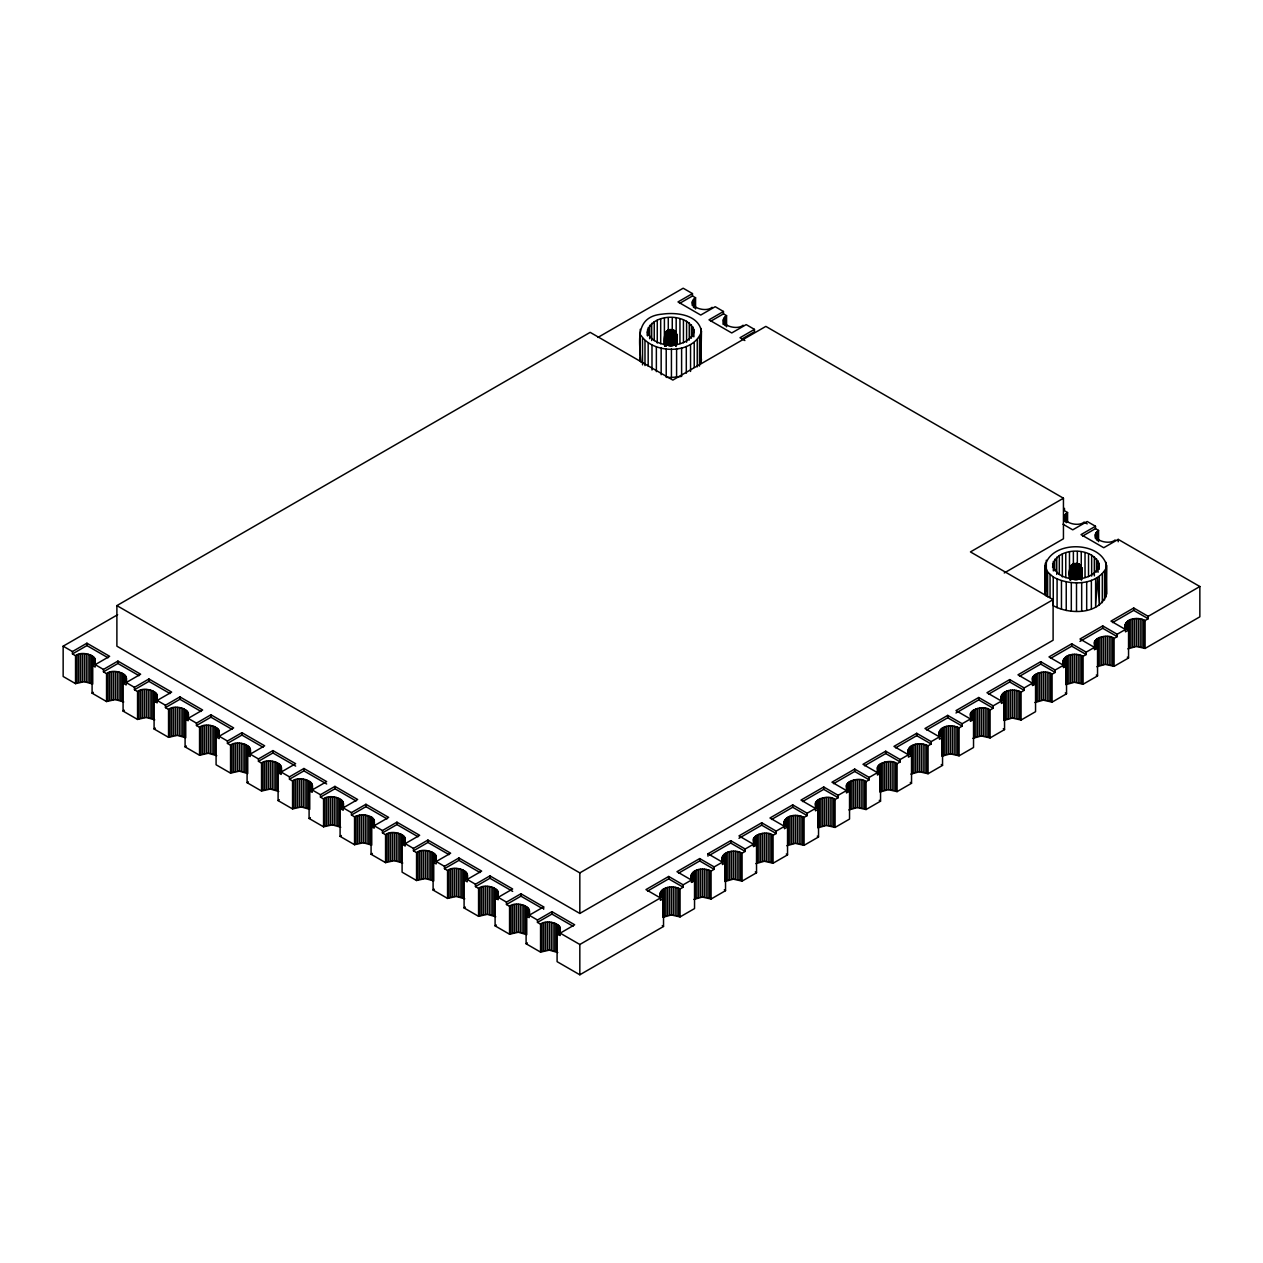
<?xml version="1.0" encoding="UTF-8"?>
<svg xmlns="http://www.w3.org/2000/svg" width="1263" height="1263" viewBox="0 0 1263 1263"><rect width="100%" height="100%" fill="white"/><g stroke="black" fill="none" stroke-linecap="round" stroke-linejoin="round"><path stroke-width="1.5" d="M665.001 343.852L665.238 333.022L668.727 329.832L672.216 331.253L669.974 331.869L670.022 330.432M664.97 344.767C665.475 340.11 662.728 332.074 668.727 329.832M676.558 344.846L676.242 332.895L673.558 330.132L671.663 330.496L674.126 330.432L676.4 333.416M676.589 344.057C676.573 340.221 678.799 330.338 671.995 330.717M1070.077 579.67L1070.314 566.898L1074.418 563.535L1077.165 565.398L1074.687 565.556L1075.334 564.245M1081.633 578.722C1082.375 575.486 1083.401 562.461 1076.534 564.293M1081.649 579.843C1081.033 576.67 1084.601 563.345 1077.071 564.577M665.159 345.336L665.348 333.006L666.832 330.89M670.243 345.809L670.669 332.011M676.337 345.415L676.179 334.521L672.216 331.253L676.447 333.969L676.494 343.71M676.4 343.504L676.447 333.969M1070.25 579.212L1070.503 568.524L1074.466 565.303L1070.866 569.029L1070.598 579.733M1070.298 579.117C1070.803 576.007 1067.551 562.998 1074.734 564.498M1075.318 579.685L1075.76 565.887M1081.475 579.275C1082.438 575.881 1083.291 561.988 1076.297 564.229M665.522 345.873L665.79 335.169L669.485 331.569M675.958 345.936L675.847 335.042L672.09 331.538M1081.033 579.812L1081.207 566.787L1078.318 563.882M666.027 346.362L666.311 335.626L669.611 331.68M675.452 344.483L675.358 335.516L671.963 331.648M1071.135 578.312L1071.387 569.502L1074.687 565.556M1080.528 578.343L1080.449 569.392L1077.039 565.524M666.706 344.878L666.959 336.037L669.785 331.79M674.789 344.91L674.742 335.942L671.805 331.759M1071.782 578.754L1072.034 569.913L1074.86 565.666M1079.865 578.77L1079.833 569.802L1076.881 565.635M667.48 345.241L667.717 336.368L669.974 331.869M670.006 329.564C671.616 330.432 669.832 329.012 669.706 330.448M1072.555 579.117L1072.792 570.245L1075.05 565.745M668.332 345.525L668.553 336.637L670.195 331.948M674.016 345.257L674.016 336.29L671.616 331.853M1073.408 579.385L1073.629 570.497L1075.271 565.808M1079.091 579.133L1079.091 570.166L1076.692 565.729M669.264 345.715L670.432 331.995M672.216 345.73L671.158 331.98M673.147 345.541L673.195 336.574L671.395 331.932M1074.339 579.591L1075.508 565.856M1077.292 579.591L1076.25 565.856M1078.223 579.401L1078.27 570.45L1076.471 565.792M671.237 345.825L670.921 332.011M1076.313 579.685L1075.997 565.871M1075.808 564.198C1068.482 564.056 1082.028 569.203 1076.06 564.198M671.221 330.369C673.811 329.454 672.721 333.511 670.274 332.422C664.259 326.691 663.17 342.652 664.922 346.378M701.123 328.538L700.902 363.176L701.454 331.538C698.755 314.598 676.337 312.119 662.412 314.124C634.468 316.46 639.425 340.884 640.909 361.992M640.246 357.934L640.136 360.934L640.246 329.296M647.43 332.027C651.187 312.45 689.44 312.371 694.145 331.459C688.256 349.488 654.139 349.504 647.43 332.027L647.43 335.847M666.075 331.616L669.406 330.874C659.097 332.595 676.037 339.81 675.642 331.98M665.854 332.09C664.385 336.779 673.242 337.442 675.61 334.458C677.268 332.532 674.189 331.127 672.579 331.017C677.584 328.68 677.221 341.578 676.605 344.278M676.384 333.432C676.068 339.131 662.096 337.347 666.343 332.027M1045.211 566.171C1050.153 540.469 1100.357 540.375 1106.53 565.414L1106.53 594.052C1100.057 614.844 1069.414 614.765 1053.247 605.656L1053.247 577.017L1047.627 571.997L1045.211 566.171L1045.211 594.81L1045.322 563.156M1052.6 563.614C1055.347 583.569 1093.616 584.059 1099.22 565.319C1094.658 545.805 1053.8 546.263 1052.6 567.419M1081.523 579.07L1081.46 567.308L1077.307 564.987M123.079 683.172L126.189 684.956L126.189 682.573L140.651 674.221L117.917 661.086L103.455 669.437L103.455 671.837L106.55 673.621C112.991 667.717 133.846 674.474 123.079 683.172L123.079 711.085L137.556 719.436L146.303 717.463L154.733 719.847M196.46 723.146L196.46 725.53L199.554 727.314C205.995 721.41 226.851 728.183 216.084 736.866L219.194 738.65L219.194 736.266L233.655 727.914L210.921 714.779L196.46 723.146L188.187 718.363L202.648 710.011L179.914 696.892L165.453 705.243L165.453 707.627L168.547 709.411C174.989 703.507 195.844 710.28 185.093 718.963L185.093 746.891L199.554 755.242L208.3 753.269L216.747 755.653M258.457 758.937L258.457 761.321L261.552 763.105C267.993 757.2 288.848 763.973 278.097 772.656L281.191 774.44L281.191 772.056L295.653 763.705L272.919 750.585L258.457 758.937L250.185 754.169L264.662 745.817L241.928 732.682L227.451 741.034L227.451 743.418L230.561 745.217C237.002 739.313 257.841 746.07 247.09 754.753L247.09 782.681L261.552 791.033L270.314 789.059L278.744 791.443M309.088 790.559L312.198 792.343L312.198 789.959L326.659 781.608L303.925 768.488L289.464 776.84L289.464 779.224L292.558 781.008C298.999 775.103 319.855 781.876 309.088 790.559L309.088 818.471L323.565 826.823L332.311 824.865L340.742 827.233M340.094 808.446L343.189 810.246L343.189 807.862L357.666 799.511L334.932 786.375L320.455 794.727L320.455 797.111L323.565 798.911C329.99 793.006 350.846 799.763 340.094 808.446L340.094 836.374L354.556 844.726L363.302 842.753L371.748 845.136L371.748 817.224L365.228 814.967L359.497 815.109L354.556 816.814L351.461 815.014L351.461 812.63L365.923 804.278L388.657 817.398L374.195 825.749L382.452 830.533L396.929 822.181L419.663 835.301L405.186 843.652L405.186 846.036L402.092 844.252C412.859 835.569 392.004 828.796 385.562 834.701L382.452 832.917L382.452 830.533M374.432 826.144L374.274 820.192L371.748 817.224M464.089 880.043L467.199 881.842L467.199 879.443L481.661 871.091L458.927 857.972L444.465 866.323L444.465 868.707L447.56 870.507C454.001 864.587 474.856 871.359 464.089 880.043L464.089 907.971L478.566 916.322L487.313 914.349L495.743 916.733M543.658 909.281L543.658 906.897L520.924 893.762L506.463 902.114L506.463 904.513L509.557 906.297C515.999 900.393 536.854 907.15 526.103 915.849L526.103 943.761L540.564 952.113L549.31 950.139L557.757 952.523M679.605 303.388L692.471 295.968L695.566 297.752C684.814 306.435 705.67 313.208 712.095 307.304M710.611 321.291L723.462 313.871L726.572 315.655C715.805 324.338 736.661 331.111 743.102 325.207M1064.472 508.358L1064.472 510.741L1067.582 512.541C1056.815 521.224 1077.671 527.981 1084.112 522.077L1087.206 523.877M1082.628 536.065L1095.479 528.644L1098.573 530.428C1087.822 539.127 1108.677 545.884 1115.118 539.98M1071.545 565.414L1070.377 567.419M1070.803 566.913L1071.529 565.05M665.017 344.988L665.206 334.127L669.327 331.285L665.427 334.663L665.285 345.541M1074.908 564.387C1068.009 562.588 1069.95 575.991 1070.108 578.864M1075.808 563.835C1070.74 563.519 1067.093 572.392 1070.014 578.296M669.658 330.622C665.412 330.969 667.938 330.922 670.7 329.564M665.238 333.022L664.938 346.109M701.454 331.538C693.608 354.65 653.303 354.508 640.909 335.263M1074.418 564.877C1066.84 564.577 1071.04 576.102 1070.014 579.985M1077.607 564.419C1087.853 569.802 1063.304 568.461 1074.481 564.735M1105.978 597.036L1106.53 565.414M660.123 897.219C658.228 886.579 673.29 884.984 680.062 888.994L683.172 887.21L683.172 884.826L668.695 876.459L645.961 889.594L660.438 897.946L579.828 944.487L560.204 933.152L560.204 935.536L557.094 933.736C567.861 925.053 547.005 918.296 540.564 924.2L537.47 922.4L537.47 920.017L551.931 911.665L574.665 924.784L560.204 933.152M691.114 875.591C693.703 867.918 704.912 867.902 711.069 871.091L714.163 869.307L714.163 866.923L699.702 858.572L676.968 871.691L691.429 880.043L691.429 882.427L694.539 880.643L692.298 878.827L691.114 875.591L691.114 879.316M722.12 861.413C720.226 850.773 735.287 849.178 742.076 853.204L745.17 851.404L745.17 849.02L730.709 840.669L707.975 853.788L707.975 856.188M756.537 844.852L753.443 846.636L753.443 844.252L738.966 835.901L761.7 822.766L776.177 831.117L776.177 833.517L773.067 835.301C766.625 829.396 745.786 836.153 756.537 844.852L756.537 872.765L742.076 881.116L733.314 879.143L724.883 881.527L724.883 853.614M784.118 821.897C786.707 814.209 797.916 814.209 804.073 817.398L807.168 815.614L807.168 813.23L792.706 804.878L769.972 817.998L784.434 826.349L784.434 828.733L787.544 826.949L785.302 825.134L784.118 821.897L784.118 825.623M807.168 813.23L815.44 808.446L800.979 800.095L823.713 786.975L838.174 795.327L838.174 797.711L835.08 799.511C828.639 793.606 807.783 800.363 818.535 809.046L818.535 836.974L804.073 845.326L795.327 843.352L786.881 845.736M849.541 791.159L846.447 792.943L846.447 790.559L831.97 782.207L854.704 769.072L869.181 777.424L869.181 779.824L866.071 781.608C859.629 775.703 838.774 782.46 849.541 791.159L849.541 819.071L835.08 827.423L826.318 825.449L817.887 827.833L817.887 799.921M880.548 773.256L877.438 775.04L877.438 772.656L862.976 764.304L885.71 751.185L900.172 759.537L900.172 761.921L897.077 763.705C890.636 757.8 869.781 764.573 880.548 773.256L880.548 801.168L866.071 809.536L857.324 807.562L848.878 809.93M908.129 750.301C910.702 742.628 921.927 742.628 928.068 745.817L931.178 744.018L931.178 741.634L916.701 733.282L893.967 746.401L908.444 754.753L908.444 757.153L911.539 755.353L909.313 753.553L908.129 750.301L908.129 754.027M939.135 732.398C941.709 724.725 952.918 724.725 959.075 727.914L962.169 726.114L962.169 723.731L947.708 715.379L924.974 728.514L939.435 736.866L939.435 739.25L942.545 737.45L940.304 735.65L939.135 732.398L939.135 736.124M973.536 719.563L970.442 721.347L970.442 718.963L955.98 710.611L978.714 697.492L993.176 705.843L993.176 708.227L990.081 710.011C983.64 704.107 962.785 710.88 973.536 719.563L973.536 747.475L959.075 755.827L950.329 753.869L941.882 756.237L941.882 728.325M1001.133 700.334C999.238 689.693 1014.3 688.098 1021.072 692.108L1024.182 690.324L1024.182 687.94L1009.705 679.589L986.971 692.708L1001.448 701.06L993.176 705.843M1035.549 683.757L1032.439 685.556L1032.439 683.172L1017.978 674.821L1040.712 661.686L1055.173 670.037L1055.173 672.421L1052.079 674.221C1045.638 668.316 1024.782 675.074 1035.549 683.757L1035.549 711.685L1021.072 720.036L1012.326 718.063L1003.896 720.447L1003.896 692.519M1063.13 664.543C1061.236 653.902 1076.297 652.308 1083.086 656.318L1086.18 654.534L1086.18 652.15L1071.719 643.783L1048.985 656.918L1063.446 665.269L1055.173 670.037M1097.547 647.966L1094.453 649.75L1094.453 647.366L1079.976 639.015L1102.71 625.895L1117.187 634.247L1117.187 636.631L1114.077 638.415C1107.635 632.51 1086.796 639.283 1097.547 647.966L1097.547 675.894L1083.086 684.246L1074.324 682.273L1065.893 684.657L1065.893 656.728M1125.128 628.737C1123.233 618.096 1138.295 616.502 1145.083 620.528L1148.178 618.728L1148.178 616.344L1199.85 586.521L1199.85 616.818L1145.083 648.44L1136.337 646.467L1127.891 648.85M670.985 330.338L671.363 329.548L671.6 330.432M1070.219 567.434C1069.193 573.276 1080.986 573.655 1081.602 568.413C1074.403 561.988 1079.423 565.05 1081.475 569.534M669.832 330.527C663.17 333.337 678.815 332.564 671.458 330.417M675.074 332.469C679.857 337.6 666.517 339.779 665.033 334.679M664.985 335.248C666.943 339.321 675.689 339.305 676.526 334.537M1045.322 591.794L1046.317 588.842L1046.317 560.204M1076.723 563.661C1089.022 566.913 1069.572 574.807 1071.292 566.029M1080.449 565.382C1085.391 574.839 1062.009 569.155 1074.403 565.161M1081.444 567.861C1080.907 572.534 1071.987 572.613 1070.124 568.555M374.432 822.418L371.085 826.349L371.085 854.277L385.562 862.629L394.309 860.656L402.755 863.039M668.048 330.448L670.258 330.385M666.469 331.538L667.685 330.353M666.501 331.285C665.08 338.989 681.72 331.869 672.105 330.843M1072.066 564.893C1070.771 569.234 1081.112 569.139 1079.565 564.814M1053.247 577.017C1069.272 585.764 1095.968 586.064 1105.978 568.397M1075.113 564.308C1067.645 564.908 1082.644 569.108 1077.165 563.772M665.348 333.006L669.311 331.143M1074.592 564.608C1067.361 565.556 1081.507 570.276 1078.744 564.34M671.442 330.038L674.726 331.032L675.673 332.911M668.127 330.274C664.464 336.069 679.589 332.422 672.09 329.911M1072.366 564.387C1065.672 572.897 1089.18 567.782 1077.197 564.703M92.088 665.269C102.84 656.586 81.984 649.814 75.543 655.718L72.449 653.934L72.449 651.55L86.91 643.199L109.644 656.318L95.183 664.67L95.183 667.053L92.088 665.269L92.088 693.182L106.55 701.549L115.296 699.576L123.742 701.96M92.088 693.182L93.336 692.345M123.079 711.085L124.327 710.232M154.086 701.06C164.837 692.377 143.998 685.62 137.556 691.524L134.446 689.724L134.446 687.34L148.923 678.989L171.657 692.108L157.18 700.46L157.18 702.86L154.086 701.06L154.086 728.988L168.547 737.339L177.309 735.366L185.74 737.75L185.74 709.822M154.086 728.988L155.333 728.135M185.093 746.891L186.34 746.038M247.09 782.681L248.337 781.829M309.751 781.418L309.751 809.346L301.304 806.962L292.558 808.936L278.097 800.584L279.344 799.732M309.088 818.471L310.335 817.619M340.094 836.374L341.342 835.522M371.085 854.277L372.348 853.425M464.752 898.83L456.306 896.446L447.56 898.419L433.098 890.068L433.098 862.155C443.85 853.456 422.994 846.699 416.553 852.604L413.459 850.82L413.459 848.42L427.92 840.069L450.654 853.204L436.193 861.555L444.465 866.323M433.098 890.068L434.346 889.215M464.089 907.971L465.337 907.118M495.096 897.946C505.847 889.263 485.008 882.49 478.566 888.394L475.456 886.61L475.456 884.226L489.933 875.875L512.667 888.994L498.19 897.346L498.19 899.73L495.096 897.946L495.096 925.874L509.557 934.225L518.319 932.252L526.75 934.636L526.75 906.708M495.096 925.874L496.343 925.021M526.103 943.761L527.35 942.908M1076.739 564.372C1077.765 562.682 1079.628 565.65 1077.655 564.877M1063.446 498.222L970.442 551.915L1053.105 599.641L1053.105 640.215L579.828 913.449L116.891 646.182L116.891 605.609L590.168 332.358L672.832 380.084L765.836 326.391L1063.446 498.222L1063.446 538.78L1004.259 572.96M92.736 656.129L92.736 684.057L84.305 681.673L75.543 683.646L63.15 676.479L63.15 646.182L117.648 614.718M597.92 337.426L683.172 288.217L692.471 293.584L692.471 295.968M692.471 293.584L677.994 301.936L700.728 315.055L715.205 306.704L723.462 311.487L723.462 313.871M72.449 653.934L86.91 645.582L108.034 657.77M666.659 331.127L668.948 330.101M723.462 311.487L709.001 319.839L731.735 332.958L746.196 324.607L754.469 329.375L754.469 331.759L741.618 339.194M103.455 671.837L117.917 663.485L139.025 675.673M754.469 329.375L740.007 337.726L744.87 340.536M134.446 689.724L148.923 681.373L170.031 693.561M165.453 707.627L179.914 699.276L201.038 711.464M196.46 725.53L210.921 717.179L232.029 729.367M227.451 743.418L241.928 735.066L263.036 747.254M258.457 761.321L272.919 752.969L295.653 766.088M289.464 779.224L303.925 770.872L326.659 783.991M320.455 797.111L334.932 788.759L356.04 800.947M351.461 815.014L365.923 806.662L387.031 818.85M382.452 832.917L396.929 824.565L418.037 836.753M413.459 850.82L427.92 842.453L449.044 854.641M444.465 868.707L458.927 860.356L480.035 872.544M1095.479 528.644L1095.479 526.261L1081.017 534.612L1103.751 547.732L1118.213 539.38L1199.85 586.521M475.456 886.61L489.933 878.259L512.667 891.378M1072.019 564.656L1073.25 563.945M1071.75 564.987L1072.871 564.419M1075.776 563.44L1073.029 565.177L1074.387 565.019M506.463 904.513L520.924 896.162L542.048 908.35M116.891 605.609L579.828 872.891L1053.105 599.641M526.103 915.849L529.197 917.633L529.197 915.249L543.658 906.897M537.47 922.4L551.931 914.049L573.039 926.237M1148.178 616.344L1133.716 607.992L1110.982 621.112L1125.444 629.479L1125.444 631.863L1128.554 630.063L1126.312 628.264L1125.128 625.011M647.587 891.047L668.695 878.859L683.172 887.21M678.594 873.143L699.702 860.956L714.163 869.307M709.585 855.24L730.709 843.053L745.17 851.404M738.966 838.285L761.7 825.165L776.177 833.517M771.598 819.45L792.706 807.262L807.168 815.614M802.589 801.547L823.713 789.359L838.174 797.711M833.596 783.644L854.704 771.456L869.181 779.824M864.602 765.757L885.71 753.569L900.172 761.921M895.593 747.854L916.701 735.666L931.178 744.018M926.6 729.951L947.708 717.763L962.169 726.114M955.98 712.995L978.714 699.876L993.176 708.227M988.597 694.161L1009.705 681.973L1024.182 690.324M1019.604 676.258L1040.712 664.07L1055.173 672.421M1050.595 658.37L1071.719 646.182L1086.18 654.534M1079.976 641.399L1102.71 628.279L1117.187 636.631M1112.608 622.564L1133.716 610.376L1148.178 618.728M683.172 884.826L691.429 880.043M714.163 866.923L722.436 862.155L722.436 864.539L725.53 862.74L723.304 860.94L722.12 857.688M745.17 849.02L753.443 844.252M776.177 831.117L784.434 826.349M838.174 795.327L846.447 790.559M869.181 777.424L877.438 772.656M900.172 759.537L908.444 754.753M931.178 741.634L939.435 736.866M962.169 723.731L970.442 718.963M1024.182 687.94L1032.439 683.172M1086.18 652.15L1094.453 647.366M1117.187 634.247L1125.444 629.479M660.123 893.494L661.291 896.73L663.533 898.546L660.438 900.33L660.36 892.388M818.535 809.046L815.44 810.846L815.361 802.889M1001.133 696.608L1002.301 699.86L1004.543 701.66L1001.448 703.444L1001.37 695.503M1063.13 660.817L1064.314 664.054L1066.54 665.869L1063.446 667.653L1063.367 659.712M694.539 880.643L694.539 908.571L680.062 916.922L671.316 914.949L662.886 917.333L662.886 889.405M693.876 899.43L702.323 897.046L711.069 899.019L725.53 890.668L725.53 862.74M755.89 863.639L764.32 861.255L773.067 863.229L787.544 854.877L787.544 826.949M911.539 755.353L911.539 783.281L897.077 791.633L888.331 789.659L879.885 792.043L879.885 764.115M910.891 774.14L919.322 771.756L928.068 773.73L942.545 765.378L942.545 737.45M972.889 738.35L981.319 735.966L990.081 737.939L1004.543 729.588L1004.543 701.66M1034.886 702.544L1043.333 700.16L1052.079 702.133L1066.54 693.782L1066.54 665.869M1096.9 666.753L1105.33 664.37L1114.077 666.343L1128.554 657.991L1128.554 630.063M557.094 933.736L557.094 961.664L579.828 974.783L663.533 926.458L663.533 898.546M216.084 736.866L216.084 764.778L230.561 773.13L239.307 771.156L247.737 773.54L247.737 745.628M402.092 844.252L402.092 872.165L416.553 880.516L425.315 878.559L433.746 880.927L433.746 853.014M1076.929 564.466C1078.965 562.193 1081.286 567.671 1079.391 565.414M1072.619 564.308L1073.803 563.708M667.827 330.196L669.548 329.69M667.843 331.301L668.727 331.064M1073.313 564.024L1074.624 563.566M1073.945 564.087L1072.224 565.019L1073.866 564.466M669.153 329.754L670.116 329.596M668.995 329.943L670.227 329.754M668.869 330.227L670.7 329.722M670.353 329.99L668.727 331.601M666.217 348.683L666.217 377.321L671.427 377.526L681.61 376.39L681.61 347.751M1074.071 563.803L1075.571 564.214M672.184 330.969L675.5 331.885M1077.276 564.845L1080.291 565.477M1077.465 563.661L1078.634 564.008M672.232 331.111L674.316 331.538L673.305 330.211M670.669 329.754L674.047 330.669M670.653 330.022L671.569 330.053M1075.744 563.63L1076.581 563.661M671.19 329.738L673.29 330.385L673.511 331.774M671.079 329.99L672.453 330.18M1076.36 563.456L1077.276 563.582M1076.265 563.598L1077.418 563.772M669.501 330.748C660.281 332.232 678.547 337.316 673.747 330.274M1077.165 565.398L1080.923 568.918L1081.191 579.606M1095.479 526.261L1087.206 521.493L1072.745 529.844L1063.004 524.208M707.975 853.788L722.436 862.155M63.15 646.182L72.449 651.55M95.183 664.67L103.455 669.437M126.189 682.573L134.446 687.34M157.18 700.46L165.453 705.243M219.194 736.266L227.451 741.034M281.191 772.056L289.464 776.84M312.198 789.959L320.455 794.727M343.189 807.862L351.461 812.63M405.186 843.652L413.459 848.42M467.199 879.443L475.456 884.226M498.19 897.346L506.463 902.114M529.197 915.249L537.47 920.017M185.093 718.963L188.187 720.747L188.266 712.806M247.09 754.753L250.185 756.553L250.263 748.596M371.085 826.349L374.195 828.149L374.274 820.192M433.098 862.155L436.193 863.939L436.272 855.982M1127.306 657.139L1128.554 657.991M1096.3 675.042L1097.547 675.894M1065.293 692.929L1066.54 693.782M1003.296 728.735L1004.543 729.588M941.298 764.525L942.545 765.378M910.291 782.429L911.539 783.281M879.285 800.332L880.548 801.168M817.287 836.122L818.535 836.974M786.296 854.025L787.544 854.877M755.29 871.912L756.537 872.765M724.283 889.815L725.53 890.668M662.286 925.605L663.533 926.458M675.026 331.932L676.147 333.416M1106.53 594.052L1106.199 562.414M701.123 357.176L701.454 360.176M1077.434 571.871L1077.592 579.543M1076.471 571.965L1076.613 579.67M1075.476 571.981L1075.634 579.701M1074.497 571.902L1074.639 579.622M672.358 337.995L672.5 345.683M671.379 338.105L671.537 345.794M670.4 338.121L670.542 345.825M669.422 338.026L669.564 345.762M1078.365 571.665L1078.507 579.338M1073.55 571.729L1073.692 579.464M1072.682 571.46L1072.808 579.212M673.29 337.789L673.416 345.462M668.474 337.853L668.616 345.588M667.59 337.584L667.732 345.336M1079.218 571.365L1079.344 579.022M674.142 337.505L674.268 345.162M1071.892 571.097L1072.003 578.864M666.817 337.237L666.927 345.004M1079.976 571.002L1080.086 578.643M1071.229 570.687L1071.324 578.454M674.9 337.126L675.01 344.783M666.138 336.811L666.248 344.594M1080.623 570.56L1080.702 578.201L1080.765 566.787L1080.875 578.47M675.547 336.7L675.642 346.236M1070.677 570.197L1070.787 579.938M665.601 336.337L665.696 346.062M1081.223 567.292L1081.302 578.975M1070.298 569.676L1070.361 579.417M676.037 336.195L676.115 345.746M665.301 333.558L665.333 337.363M1070.108 567.971L1070.156 579.417M676.4 335.674L676.431 345.194M665.033 334.111L665.08 343.631M1081.681 568.397L1081.665 578.501M676.573 335.105L676.589 344.625M1145.083 620.528L1145.083 648.44M1143.615 619.801L1143.615 647.73M1141.957 619.233L1141.957 647.145M1140.157 618.823L1140.157 646.751M1138.263 618.602L1138.263 646.514M1136.337 618.554L1136.337 646.467M1134.411 618.696L1134.411 646.609M1133.716 607.992L1133.716 610.376M1132.564 619.012L1132.564 646.924M1130.827 619.501L1130.827 647.414M1129.264 620.149L1129.264 648.061M1127.891 620.938L1127.891 630.237M1126.77 621.838L1126.77 629.29M1125.917 622.848L1125.917 628.421M1125.38 623.906L1125.38 627.632M1118.213 539.38L1118.213 541.764M1114.077 638.415L1114.077 666.343M1112.608 637.704L1112.608 665.617M1110.951 637.136L1110.951 665.048M1109.151 636.726L1109.151 664.638M1107.256 636.489L1107.256 664.417M1105.33 636.441L1105.33 664.37M1104.557 571.286L1104.557 599.925M1103.42 636.584L1103.42 664.512M1102.71 625.895L1102.71 628.279M1102.315 574.002L1102.315 602.64M1101.557 636.899L1101.557 664.827M1099.836 637.389L1099.836 665.317M1099.315 576.465L1099.315 605.103L1097.547 577.57L1095.621 607.219L1095.621 578.58M1099.22 565.319L1099.22 569.139M1098.968 563.045L1098.968 568.76M1098.573 530.428L1098.573 541.606M1098.257 638.036L1098.257 665.964M1098.052 560.804L1098.052 572.265M1097.326 531.281L1097.326 540.596M1096.9 638.825L1096.9 648.14M1096.489 558.704L1096.489 572.076M1096.347 532.244L1096.347 539.696M1095.637 533.286L1095.637 537.012M1095.763 639.741L1095.763 649.04M1095.242 534.375L1095.242 538.101M1094.926 640.736L1094.926 648.187M1094.342 556.778L1094.342 575.881M1094.374 641.809L1094.374 645.535M1091.658 555.089L1091.658 576.102M1091.374 580.317L1091.374 608.955M1088.532 553.699L1088.532 576.607M1086.685 581.611L1086.685 610.25M1085.028 552.626L1085.028 577.444M1083.086 656.318L1083.086 684.246M1081.681 582.432L1081.681 611.071M1081.602 655.592L1081.602 683.52M1081.254 551.899L1081.254 578.628M1079.944 655.023L1079.944 682.951M1078.144 654.629L1078.144 682.541M1077.339 551.568L1077.339 563.014M1076.502 582.748L1076.502 611.387M1076.265 654.392L1076.265 682.32M1074.324 654.345L1074.324 682.273M1073.376 551.615L1073.376 564.971M1072.413 654.487L1072.413 682.415M1071.719 643.783L1071.719 646.182M1071.308 582.559L1071.308 611.197M1070.566 654.802L1070.566 682.73M1069.477 552.042L1069.477 578.77M1068.83 655.292L1068.83 683.22M1067.582 512.541L1067.582 521.84M1067.251 655.939L1067.251 683.867M1066.335 513.394L1066.335 522.693M1066.24 581.864L1066.24 610.503M1065.767 552.862L1065.767 577.68M1065.341 514.341L1065.341 521.793M1064.646 515.383L1064.646 520.972M1064.772 657.644L1064.772 666.943M1064.251 516.472L1064.172 521.303M1063.92 658.639L1063.92 664.227M1062.341 554.015L1062.341 576.923M1061.457 580.68L1061.457 609.319M1059.31 555.499L1059.31 574.586M1057.084 579.054L1057.084 607.692M1056.752 557.236L1056.752 574.428M1054.747 559.225L1054.747 570.671M1053.342 561.356L1053.342 570.908M1052.079 674.221L1052.079 702.133M1050.611 673.495L1050.611 701.423M1050.058 574.649L1050.058 597.557M1048.953 672.926L1048.953 700.854M1047.627 571.997L1047.627 596.815M1047.153 672.516L1047.153 700.444M1045.985 569.139L1045.985 595.868M1045.259 672.295L1045.259 700.207M1043.333 672.248L1043.333 700.16M1041.407 672.39L1041.407 700.302M1040.712 661.686L1040.712 664.07M1039.56 672.705L1039.56 700.618M1037.823 673.195L1037.823 701.107M1036.26 673.842L1036.26 701.754M1034.886 674.631L1034.886 683.93M1033.765 675.531L1033.765 684.846M1032.913 676.542L1032.913 682.115M1032.376 677.6L1032.376 681.325M1021.072 692.108L1021.072 720.036M1019.604 691.398L1019.604 719.31M1017.946 690.829L1017.946 718.742M1016.147 690.419L1016.147 718.347M1014.252 690.182L1014.252 718.11M1012.326 690.151L1012.326 718.063M1010.416 690.277L1010.416 718.205M1009.705 679.589L1009.705 681.973M1008.569 690.593L1008.569 718.521M1006.832 691.082L1006.832 719.01M1005.253 691.745L1005.253 719.657M1002.775 693.434L1002.775 700.886M1001.922 694.429L1001.922 700.018M990.081 710.011L990.081 737.939M988.597 709.285L988.597 737.213M986.94 708.717L986.94 736.645M985.14 708.322L985.14 736.234M983.261 708.085L983.261 736.013M981.319 708.038L981.319 735.966M979.409 708.18L979.409 736.108M978.714 697.492L978.714 699.876M977.562 708.496L977.562 736.424M975.825 708.985L975.825 736.913M974.247 709.632L974.247 737.56M972.889 710.422L972.889 719.736M971.768 711.337L971.768 718.773M970.915 712.332L970.915 719.784M970.363 713.406L970.363 717.131M959.075 727.914L959.075 755.827M957.607 727.188L957.607 755.116M955.949 726.62L955.949 754.548M954.149 726.209L954.149 754.137M952.255 725.988L952.255 753.9M950.329 725.941L950.329 753.869M948.402 726.083L948.402 753.995M947.708 715.379L947.708 717.763M946.555 726.399L946.555 754.311M944.819 726.888L944.819 754.8M943.256 727.535L943.256 755.448M940.761 729.225L940.761 736.676M939.925 730.235L939.925 735.808M939.372 731.293L939.372 735.019M928.068 745.817L928.068 773.73M926.6 745.091L926.6 773.003M924.942 744.523L924.942 772.435M923.142 744.112L923.142 772.04M921.248 743.891L921.248 771.804M919.322 743.844L919.322 771.756M917.412 743.97L917.412 771.898M916.701 733.282L916.701 735.666M915.564 744.302L915.564 772.214M913.828 744.791L913.828 772.703M912.249 745.438L912.249 773.351M910.891 746.228L910.891 755.527M909.77 747.128L909.77 754.579M908.918 748.122L908.918 753.711M908.365 749.196L908.365 752.922M897.077 763.705L897.077 791.633M895.593 762.994L895.593 790.906M893.936 762.41L893.936 790.338M892.136 762.015L892.136 789.928M890.257 761.778L890.257 789.707M888.331 761.731L888.331 789.659M886.405 761.873L886.405 789.801M885.71 751.185L885.71 753.569M884.558 762.189L884.558 790.117M882.821 762.678L882.821 790.606M881.258 763.326L881.258 791.254M878.764 765.031L878.764 774.33M877.911 766.025L877.911 771.614M877.359 767.099L877.201 773.035M866.071 781.608L866.071 809.536M864.602 780.881L864.602 808.809M862.945 780.313L862.945 808.241M861.145 779.903L861.145 807.831M859.25 779.681L859.25 807.61M857.324 779.634L857.324 807.562M855.414 779.776L855.414 807.689M854.704 769.072L854.704 771.456M853.551 780.092L853.551 808.02M851.815 780.581L851.815 808.509M850.252 781.229L850.252 809.157M848.878 782.018L848.878 791.317M847.757 782.918L847.757 790.37M846.92 783.928L846.92 791.364M846.368 784.986L846.368 788.712M835.08 799.511L835.08 827.423M833.596 798.784L833.596 826.712M831.938 798.216L831.938 826.128M830.138 797.806L830.138 825.734M828.26 797.585L828.26 825.497M826.318 797.537L826.318 825.449M824.407 797.663L824.407 825.592M823.713 786.975L823.713 789.359M822.56 797.995L822.56 825.907M820.824 798.484L820.824 826.397M819.245 799.132L819.245 827.044M816.766 800.821L816.766 808.273M815.914 801.831L815.914 807.404M804.073 817.398L804.073 845.326M802.605 816.687L802.605 844.6M800.947 816.119L800.947 844.031M799.147 815.709L799.147 843.621M797.253 815.472L797.253 843.4M795.327 815.424L795.327 843.352M793.401 815.566L793.401 843.495M792.706 804.878L792.706 807.262M791.554 815.882L791.554 843.81M789.817 816.372L789.817 844.3M788.254 817.019L788.254 844.947M786.881 817.808L786.881 827.123M785.76 818.724L785.76 826.16M784.907 819.719L784.907 825.307M784.37 820.792L784.37 824.518M773.067 835.301L773.067 863.229M771.598 834.575L771.598 862.503M769.941 834.006L769.941 861.934M768.141 833.612L768.141 861.524M766.246 833.375L766.246 861.303M764.32 833.327L764.32 861.255M762.41 833.469L762.41 861.382M761.7 822.766L761.7 825.165M760.547 833.785L760.547 861.713M758.826 834.275L758.826 862.203M757.247 834.922L757.247 862.85M755.89 835.711L755.89 845.026M754.753 836.611L754.753 845.926M753.916 837.622L753.916 845.073M753.364 838.695L753.364 842.405M742.076 853.204L742.076 881.116M740.592 852.478L740.592 880.406M738.934 851.909L738.934 879.822M737.134 851.499L737.134 879.427M735.255 851.278L735.255 879.19M733.314 851.23L733.314 879.143M731.403 851.373L731.403 879.285M730.709 840.669L730.709 843.053M729.556 851.688L729.556 879.601M727.82 852.178L727.82 880.09M726.572 315.655L726.572 326.817M726.241 852.825L726.241 880.737M725.325 316.508L725.325 325.807M724.331 317.471L724.331 324.907M723.636 318.497L723.636 324.086M723.762 854.514L723.762 861.966M723.241 319.586L723.162 324.433M722.91 855.525L722.91 861.098M722.357 856.582L722.357 860.308M711.069 871.091L711.069 899.019M709.601 870.381L709.601 898.293M707.943 869.812L707.943 897.725M706.143 869.402L706.143 897.33M704.249 869.165L704.249 897.093M702.323 869.133L702.323 897.046M700.397 869.26L700.397 897.188M699.702 858.572L699.702 860.956M699.481 337.426L699.481 366.065M698.55 869.576L698.55 897.504M697.239 340.142L697.239 366.87M696.813 870.065L696.813 897.993M695.566 297.752L695.566 308.93M695.25 870.712L695.25 898.64M694.318 298.605L694.318 307.919M694.224 342.589L694.224 367.407M693.892 329.169L693.892 336.811M693.876 871.502L693.876 880.816M693.34 299.568L693.34 307.02M692.977 326.943L692.977 336.495M692.756 872.417L692.756 881.716M692.629 300.61L692.629 304.32M692.235 301.699L692.235 305.425M691.903 873.412L691.903 879.001M691.414 324.828L691.414 338.2M691.366 874.485L691.366 878.211M690.545 344.72L690.545 371.448M689.266 322.918L689.266 340.094M686.583 321.228L686.583 342.226M686.298 346.457L686.298 373.185M683.441 319.823L683.441 342.731M679.952 318.75L679.952 343.568M680.062 888.994L680.062 916.922M678.594 888.268L678.594 916.196M676.936 887.7L676.936 915.628M676.589 348.556L676.589 377.195M676.179 318.039L676.179 333.306M675.137 887.305L675.137 915.217M673.242 887.068L673.242 914.996M672.263 317.692L672.263 331.064M671.427 348.888L671.427 377.526M671.316 887.021L671.316 914.949M669.406 887.163L669.406 915.091M668.695 876.459L668.695 878.859M668.285 317.739L668.285 331.111M667.559 887.479L667.559 915.407M665.822 887.968L665.822 915.896M664.401 318.181L664.401 344.91M664.243 888.615L664.243 916.543M661.765 890.32L661.765 897.756M661.165 347.988L661.165 374.716M660.912 891.315L660.912 896.904M660.691 318.986L660.691 343.804M657.265 320.139L657.265 343.062M656.365 346.82L656.365 371.638M654.234 321.623L654.234 340.71M651.992 345.194L651.992 370.012M651.676 323.375L651.676 340.552M649.671 325.349L649.671 338.705M648.266 327.496L648.266 335.121M648.172 343.157L648.172 366.065M647.524 329.738L647.524 335.469M644.983 340.773L644.983 365.591M642.535 338.121L642.535 364.849M579.828 872.891L579.828 913.449M579.828 944.487L579.828 974.783M560.267 927.579L560.267 931.305M559.73 926.521L559.73 932.094M558.878 925.511L558.878 934.825M557.757 924.611L557.757 933.91M556.383 923.821L556.383 951.734M554.82 923.174L554.82 951.086M553.083 922.685L553.083 950.597M551.931 911.665L551.931 914.049M551.236 922.369L551.236 950.281M549.31 922.227L549.31 950.139M547.384 922.274L547.384 950.186M545.49 922.495L545.49 950.423M543.69 922.906L543.69 950.818M542.032 923.474L542.032 951.402M540.564 924.2L540.564 952.113M529.513 910.797L529.513 914.507M529.276 909.692L529.276 913.402M528.723 908.618L528.723 914.207M527.871 907.608L527.871 915.059M525.392 905.918L525.392 933.846M523.813 905.271L523.813 933.199M522.077 904.782L522.077 932.71M520.924 893.762L520.924 896.162M520.23 904.466L520.23 932.378M518.319 904.324L518.319 932.252M516.378 904.371L516.378 932.299M514.499 904.608L514.499 932.52M512.699 905.003L512.699 932.931M511.041 905.571L511.041 933.499M509.557 906.297L509.557 934.225M498.269 891.789L498.269 895.514M497.717 890.715L497.717 898.167M496.88 889.72L496.88 899.019M495.743 888.805L495.743 898.119M494.386 888.015L494.386 915.943M492.807 887.368L492.807 915.296M491.086 886.879L491.086 914.807M489.933 875.875L489.933 878.259M489.223 886.563L489.223 914.491M487.313 886.421L487.313 914.349M485.387 886.468L485.387 914.396M483.492 886.705L483.492 914.617M481.692 887.115L481.692 915.028M480.035 887.684L480.035 915.596M478.566 888.394L478.566 916.322M467.515 874.991L467.515 878.716M467.278 873.885L467.278 877.611M466.726 872.828L466.726 878.401M465.873 871.817L465.873 879.269M464.752 870.917L464.752 880.216M463.379 870.128L463.379 898.04M461.816 869.481L461.816 897.393M460.079 868.991L460.079 896.904M458.927 857.972L458.927 860.356M458.232 868.66L458.232 896.588M456.306 868.534L456.306 896.446M454.38 868.581L454.38 896.493M452.486 868.802L452.486 896.73M450.686 869.212L450.686 897.125M449.028 869.781L449.028 897.709M447.56 870.507L447.56 898.419M435.719 854.925L435.719 860.513M434.867 853.914L434.867 861.366M432.388 852.225L432.388 880.153M430.809 851.578L430.809 879.506M429.073 851.088L429.073 879.016M427.92 840.069L427.92 842.453M427.226 850.773L427.226 878.685M425.315 850.63L425.315 878.559M423.373 850.678L423.373 878.606M421.495 850.899L421.495 878.827M419.695 851.309L419.695 879.237M418.037 851.878L418.037 879.806M416.553 852.604L416.553 880.516M405.265 838.095L405.265 841.821M404.713 837.022L404.713 844.473M403.876 836.027L403.876 843.463M402.755 835.111L402.755 844.426M401.381 834.322L401.381 862.25M399.818 833.675L399.818 861.603M398.082 833.185L398.082 861.113M396.929 822.181L396.929 824.565M396.219 832.87L396.219 860.798M394.309 832.727L394.309 860.656M392.383 832.775L392.383 860.703M390.488 833.012L390.488 860.924M388.688 833.406L388.688 861.334M387.031 833.99L387.031 861.903M385.562 834.701L385.562 862.629M373.722 819.119L373.722 824.707M372.869 818.124L372.869 827.439M370.375 816.435L370.375 844.347M368.812 815.787L368.812 843.7M367.075 815.298L367.075 843.21M365.923 804.278L365.923 806.662M365.228 814.967L365.228 842.895M363.302 814.84L363.302 842.753M361.376 814.888L361.376 842.8M359.497 815.109L359.497 843.037M357.697 815.519L357.697 843.431M356.04 816.087L356.04 844M354.556 816.814L354.556 844.726M343.504 803.394L343.504 807.12M343.268 802.289L343.268 806.015M342.715 801.231L342.715 806.804M341.863 800.221L341.863 807.673M340.742 799.321L340.742 808.62M339.384 798.532L339.384 826.444M337.805 797.884L337.805 825.797M336.069 797.395L336.069 825.307M334.932 786.375L334.932 788.759M334.221 797.079L334.221 824.992M332.311 796.937L332.311 824.865M330.385 796.985L330.385 824.897M328.491 797.206L328.491 825.134M326.691 797.616L326.691 825.544M325.033 798.184L325.033 826.113M323.565 798.911L323.565 826.823M312.498 785.507L312.498 789.233M312.261 784.402L312.261 788.128M311.708 783.328L311.708 788.917M310.872 782.334L310.872 789.77M308.377 780.629L308.377 808.557M306.814 779.981L306.814 807.91M305.078 779.492L305.078 807.42M303.925 768.488L303.925 770.872M303.231 779.176L303.231 807.104M301.304 779.034L301.304 806.962M299.378 779.082L299.378 807.01M297.484 779.318L297.484 807.231M295.684 779.713L295.684 807.641M294.026 780.281L294.026 808.209M292.558 781.008L292.558 808.936M281.507 767.604L281.507 771.33M281.27 766.499L281.27 770.225M280.718 765.425L280.718 772.877M279.865 764.431L279.865 771.882M278.744 763.515L278.744 772.83M278.097 772.656L278.097 800.584M277.386 762.726L277.386 790.654M275.808 762.078L275.808 790.006M274.071 761.589L274.071 789.517M272.919 750.585L272.919 752.969M272.224 761.273L272.224 789.201M270.314 761.147L270.314 789.059M268.372 761.179L268.372 789.107M266.493 761.415L266.493 789.343M264.693 761.826L264.693 789.738M263.036 762.394L263.036 790.306M261.552 763.105L261.552 791.033M250.5 749.701L250.5 753.427M249.711 747.538L249.711 753.111M248.858 746.528L248.858 753.979M246.38 744.838L246.38 772.751M244.801 744.191L244.801 772.103M243.064 743.702L243.064 771.614M241.928 732.682L241.928 735.066M241.217 743.386L241.217 771.298M239.307 743.244L239.307 771.156M237.381 743.291L237.381 771.204M235.486 743.512L235.486 771.44M233.687 743.923L233.687 771.851M232.029 744.491L232.029 772.419M230.561 745.217L230.561 773.13M219.257 730.709L219.257 734.419M218.72 729.635L218.72 735.224M217.868 728.64L217.868 736.076M216.747 727.725L216.747 737.039M215.373 726.935L215.373 754.864M213.81 726.288L213.81 754.216M212.073 725.799L212.073 753.727M210.921 714.779L210.921 717.179M210.226 725.483L210.226 753.411M208.3 725.341L208.3 753.269M206.374 725.388L206.374 753.316M204.48 725.625L204.48 753.537M202.68 726.02L202.68 753.948M201.022 726.588L201.022 754.516M199.554 727.314L199.554 755.242M188.503 713.911L188.424 718.742M187.713 711.732L187.713 717.321M186.861 710.737L186.861 720.036M184.382 709.032L184.382 736.961M182.803 708.385L182.803 736.313M181.067 707.896L181.067 735.824M179.914 696.892L179.914 699.276M179.22 707.58L179.22 735.508M177.309 707.438L177.309 735.366M175.368 707.485L175.368 735.413M173.489 707.722L173.489 735.634M171.689 708.133L171.689 736.045M170.031 708.701L170.031 736.613M168.547 709.411L168.547 737.339M157.259 694.903L157.259 698.628M156.707 693.845L156.707 699.418M155.87 692.834L155.87 702.149M154.733 691.935L154.733 701.233M153.376 691.145L153.376 719.057M151.797 690.498L151.797 718.41M150.076 690.008L150.076 717.921M148.923 678.989L148.923 681.373M148.213 689.693L148.213 717.605M146.303 689.551L146.303 717.463M144.377 689.598L144.377 717.51M142.482 689.819L142.482 717.747M140.682 690.23L140.682 718.142M139.025 690.798L139.025 718.726M137.556 691.524L137.556 719.436M126.505 678.12L126.505 681.831M126.268 677.015L126.268 680.725M125.716 675.942L125.716 681.531M124.863 674.931L124.863 682.383M123.742 674.032L123.742 683.33M122.369 673.242L122.369 701.17M120.806 672.595L120.806 700.523M119.069 672.105L119.069 700.034M117.917 661.086L117.917 663.485M117.222 671.79L117.222 699.702M115.296 671.648L115.296 699.576M113.37 671.695L113.37 699.623M111.476 671.932L111.476 699.844M109.676 672.326L109.676 700.255M108.018 672.895L108.018 700.823M106.55 673.621L106.55 701.549M95.262 659.112L95.262 662.838M94.709 658.039L94.709 663.628M93.857 657.044L93.857 664.48M91.378 655.339L91.378 683.267M89.799 654.692L89.799 682.62M88.063 654.202L88.063 682.131M86.91 643.199L86.91 645.582M86.216 653.887L86.216 681.815M84.305 653.745L84.305 681.673M82.363 653.792L82.363 681.72M80.485 654.029L80.485 681.941M78.685 654.423L78.685 682.352M77.027 655.008L77.027 682.92M75.543 655.718L75.543 683.646"/></g></svg>
